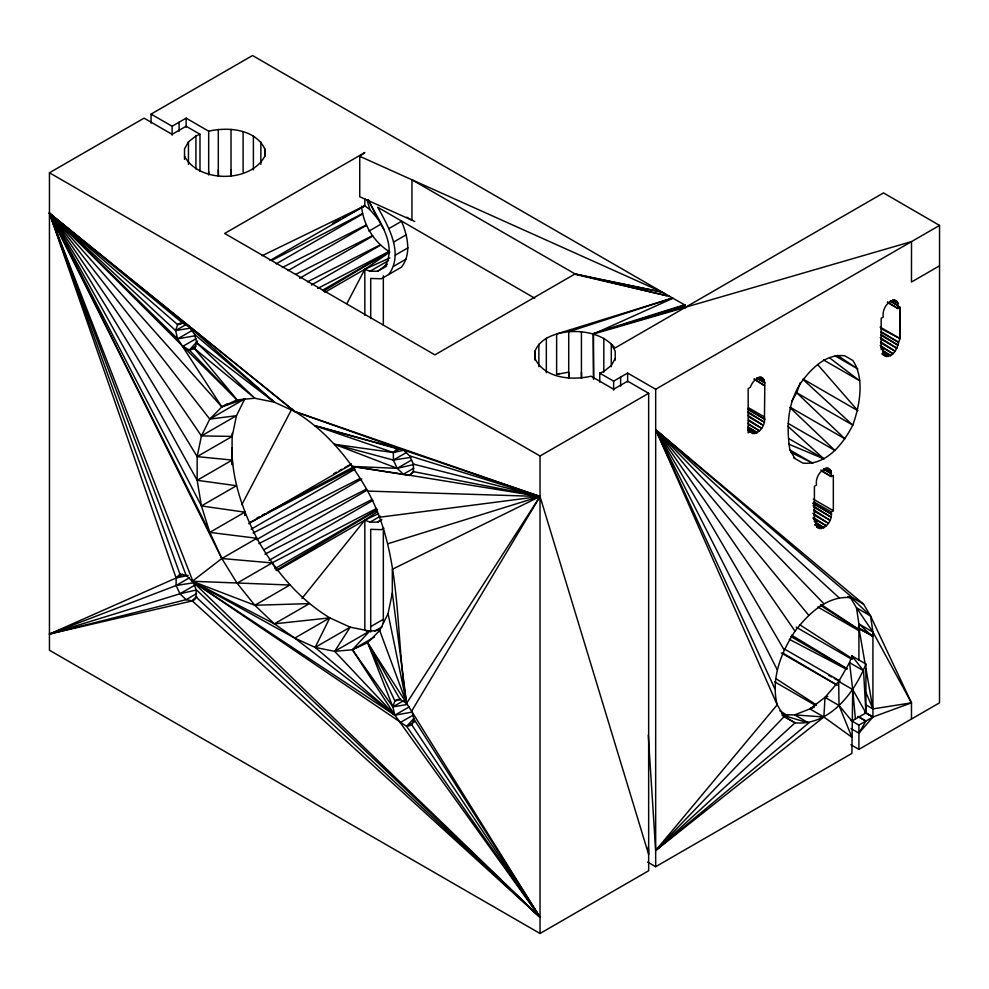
<?xml version="1.0" encoding="UTF-8"?>
<svg xmlns="http://www.w3.org/2000/svg" width="989" height="989" viewBox="0 0 989 989"><rect width="100%" height="100%" fill="white"/><g stroke="black" fill="none" stroke-linecap="round" stroke-linejoin="round"><path stroke-width="1.48" d="M685.192 308.135L685.192 305.144L672.52 298.035L568.724 331.723C555.608 333.145 540.315 337.929 534.938 351.182L534.938 358.525C544.618 378.527 571.741 380.592 591.063 376.216L613.625 389.246L627.644 381.148L648.66 393.288L648.66 870.753L540.031 933.48L49.45 650.243L49.45 172.778L144.06 118.148L172.098 134.331L186.117 126.246L199.988 134.244L199.988 171.27M151.07 123.093L151.07 114.106L252.529 55.52L672.52 298.035M172.098 135.233L172.098 126.246L186.117 118.148L208.679 131.178C227.989 126.815 255.125 128.867 264.792 148.869L264.792 156.213C250.563 183.064 198.764 183.052 184.523 156.213M179.108 131.191L179.108 122.191M184.523 159.365L184.523 148.869L188.454 141.897L195.921 135.95L199.988 134.244M186.117 127.136L186.117 118.148M188.454 164.372L188.454 141.897M195.921 168.921L195.921 135.95M208.679 174.719L208.679 131.178M218.297 176.005L218.297 129.374M231.018 176.005L231.018 129.374M243.109 172.098L243.109 131.636M253.394 169.898L253.394 135.95M260.861 164.372L260.861 141.897M264.792 156.361L264.792 148.869M662.754 292.373L575.079 273.928L434.913 354.853L224.664 233.466L364.83 152.541L359.749 156.311L359.749 196.774L414.762 221.487M534.938 360.181L534.938 351.182M538.869 366.684L538.869 344.197M540.031 933.48L540.031 456.003L648.66 393.288M546.336 372.729L546.348 338.263M850.899 744.742L858.909 749.365L939.513 702.833L939.55 225.418L883.486 192.917L615.01 347.992C603.859 334.492 585.488 330.474 568.724 331.723L568.712 372.148L556.622 374.411L556.634 333.948M581.433 378.317L581.433 331.723M939.55 225.418L911.512 241.613L911.475 282.026L939.513 265.843M782.534 714.75L794.699 714.886L809.855 708.903L825.011 697.381L839.031 705.478L851.9 721.043L865.919 712.958L865.919 664.027L851.9 655.93L849.539 662.642L852.703 689.531L851.9 753.42L655.67 866.71L647.659 862.087M232.069 464.682L232.118 433.33M648.265 735.124L655.67 850.528L823.874 717L825.011 697.381L838.684 681.446L849.539 662.642L863.558 670.74L865.919 712.958L852.703 689.531L838.684 681.446L839.031 705.478L851.9 737.238L823.874 717L809.855 708.903L813.922 706.875M823.874 717L794.699 714.886L808.705 722.984L655.67 850.528L777.218 704.798C770.616 679.01 780.976 652.592 795.032 631.167C808.656 613.365 828.386 594.352 852.703 597.875L655.67 429.708L777.218 704.798L784.178 716.568L795.032 722.835C829.388 725.926 854.595 692.782 865.919 664.027M813.848 518.879L816.518 520.424L816.543 525.715L817.631 527.57M880.939 346.335L883.276 348.351L883.301 353.642L884.401 355.496L882.114 353.481M894.204 299.865L896.875 301.41L897.963 303.264L897.987 308.543L887.318 302.387M850.317 597.356L856.511 607.815L858.909 623.935L858.353 628.299L872.928 636.075L866.562 632.391M388.825 274.447C403.982 253.308 388.479 226.642 377.749 207.27L534.802 298.245M370.714 318.545L370.714 278.453L381.309 278.787L401.435 267.166C411.906 253.876 407.468 235.555 401.534 221.289L388.924 228.57M182.681 574.201L176.116 577.996L49.45 634.048L186.117 599.655L192.286 600.904L540.031 917.285L394.871 715.183L294.747 638.103L274.336 623.849L254.828 605.256L237.076 583.164L221.833 558.513L209.767 532.391L201.422 505.935L197.157 480.308L197.157 456.621L201.422 435.914L209.767 419.101L221.833 406.899L227.013 403.895M648.289 846.868L648.66 854.57L540.031 496.478L403.376 449.946L294.747 411.511L49.45 213.241L196.106 589.543L196.106 597.047L540.031 917.285L406.615 703.278C394.562 632.812 403.153 555.83 367.661 491.088C349.958 459.378 326.011 430.549 294.747 411.511L49.45 213.241L197.157 456.621L232.205 436.396L236.47 415.689L244.815 398.864L221.833 406.899L49.45 213.241L176.116 577.996L176.116 585.5L179.936 593.771L186.117 599.655L196.626 593.585M231.933 447.745C231.846 479.517 242.651 510.237 256.868 538.288L221.833 558.513L192.286 581.272L294.747 638.103L315.145 647.399L334.653 651.343L352.418 649.761L367.661 642.702L379.714 630.512L388.059 613.687L392.324 592.98L392.324 569.293L540.031 496.478L294.747 411.511L274.336 402.202L196.626 342.713L194.623 334.43L189.356 326.976L182.866 323.23L49.45 213.241L179.936 574.127L186.117 575.375L192.286 581.272L540.031 917.285L413.884 719.028L411.881 710.732L540.031 496.478L409.545 455.83L403.376 449.946L315.145 425.764L393.375 452.554L403.883 450.242M189.356 326.976L274.336 402.202L254.828 398.258L237.076 399.853L221.833 406.899L177.612 338.881L175.597 330.586L177.612 324.602L180.233 323.082M397.491 699.384L394.871 700.904L392.856 706.888L394.871 715.183L412.388 712.043M196.106 589.543L540.031 917.285L411.881 724.999L413.884 719.028M800.274 382.669L796.726 392.769L791.695 401.485M409.322 706.838L394.871 715.183L315.145 647.399L329.782 617.865C298.517 598.827 274.559 569.998 256.868 538.288L209.767 532.391L49.45 213.241L177.612 324.602L182.866 323.23M241.823 504.724L291.879 408.89M346.941 303.475L364.83 269.243L389.913 252.059C374.077 242.379 363.161 224.676 361.541 206.182M615.207 358.525L611.289 365.51L603.809 371.444L599.754 373.15L599.754 382.137M850.96 728.46L858.909 733.183L865.919 721.043L857.896 716.419M384.004 267.611C398.95 245.284 377.551 219.595 368.378 199.778M540.031 917.285L406.615 726.371L192.286 581.272L254.828 605.256L289.876 585.031L192.286 581.272L394.871 715.183L334.653 651.343L350.18 627.174L369.688 631.106L380.048 630.191M409.545 455.83L413.365 464.101L540.031 496.478L406.615 703.278L400.125 699.532L367.661 642.702L392.856 706.888L407.258 704.477M301.991 598.394L364.83 520.115L377.439 511.696M858.909 733.183L872.928 717L911.475 702.833L870.53 615.912L863.558 604.143L655.67 429.708L774.807 688.678M186.117 575.375L49.45 213.241L182.866 346.323L189.356 350.069L197.664 340.995M411.881 724.999L406.615 726.371L413.884 718.422M784.178 716.568L655.67 850.528L795.032 722.835L782.299 715.467M179.936 574.127L176.116 577.996L188.133 575.351M196.106 597.047L192.286 600.904L49.45 634.048L176.116 585.5L189.258 577.91M403.376 449.946L397.195 448.697L393.375 452.554L393.375 460.058L397.195 468.341L403.376 474.226L540.031 496.478L388.059 543.666M414.379 464.385L397.195 468.341L352.418 466.437L409.545 475.474L413.365 471.605L413.365 464.101M196.86 596.787L192.286 600.904L194.92 599.396M409.545 475.474L414.119 471.357M747.622 430.054L752.58 433.565C760.417 433.677 765.832 424.083 764.472 416.95L764.818 382.879L763.347 378.503L760.677 376.957M882.101 354.161L886.107 356.473C895.354 356.633 897.691 345.779 899.767 338.831L900.101 307.332L890.471 300.916M793.512 457.697L802.858 463.099C826.272 465.596 843.234 443.826 852.79 425.134C859.651 406.108 864.942 378.33 852.79 360.441L844.779 355.817C827.101 353.407 812.773 367.166 802.858 380.135C787.813 400.224 786.144 425.938 789.877 449.958L794.958 458.525M816.667 527.013L819.337 528.546C827.175 528.658 832.59 519.064 831.23 511.931L813.873 501.905M324.775 292.373L364.83 269.243L369.985 271.283L377.798 271.196L387.428 264.075M278.057 570.208L364.83 520.115L369.985 522.155L377.798 522.068L381.544 519.41M323.378 291.137L389.196 251.775L322.748 290.136M276.079 570.369L377.613 509.805M270.046 260.503L364.83 205.786L364.83 198.69M276.154 263.878L362.53 214.007M277.118 570.727L272.111 562.926L221.833 558.513L49.45 213.241L175.597 330.586L186.117 324.516M288.108 270.603L366.511 225.331M209.767 532.391L244.815 512.166L244.963 515.182L244.815 512.166L201.422 505.935L49.45 213.241L177.612 338.881L192.064 330.524M368.934 231.105L380.926 224.182M299.63 278.28L372.717 236.074M196.007 338.733L182.866 346.323L237.076 399.853L194.623 348.697L196.626 342.713L254.828 398.258L194.623 348.697L189.356 350.069L237.076 399.853M189.356 350.069L195.933 346.274M311.424 285.079L380.53 245.185M393.659 242.033L406.269 234.752M395.316 255.125L407.938 247.843M369.985 271.283L388.566 260.552M377.798 271.196L386.65 266.078M393.659 266.288L406.269 259.007M201.422 505.935L236.47 485.71L197.157 480.308L49.45 213.241L209.767 419.101L244.815 398.864M49.45 213.241L201.422 435.914L236.47 415.689L209.767 419.101M197.157 480.308L232.205 460.07L232.477 464.682M248.684 523.713L351.478 464.36M251.119 529.202L355.088 469.182M399.939 448.771L393.375 452.554L334.653 444.345L397.195 468.341L411.647 459.996M334.653 444.345L393.375 460.058L406.516 452.48M256.472 539.734L361.813 478.911M49.45 634.048L179.936 593.771L195.698 584.672M264.137 549.637L367.006 490.247M413.884 468.156L403.376 474.226L352.418 466.437M269.045 560.417L372.915 500.446M237.076 583.164L272.111 562.926M274.979 568.588L377.402 509.459M599.754 373.15L613.625 381.161L627.632 373.063L655.67 389.246L911.512 241.613M369.985 522.155L380.369 516.147M377.798 522.068L381.754 519.781M383.831 528.2L381.309 529.659L370.714 529.325L370.714 632.045M192.286 581.272L274.336 623.849L309.384 603.611L254.828 605.256M294.747 638.103L329.782 617.865L350.18 627.174L315.145 647.399M370.714 626.606L383.336 619.324M334.653 651.343L369.688 631.106L352.418 649.761L394.871 715.183M374.497 631.217L382.063 626.853M374.472 637.015L352.418 649.761L392.856 706.888L403.376 700.818M883.276 348.351L881.174 349.562L881.174 318.26L883.276 317.049C881.916 309.903 887.331 300.322 895.169 300.421L896.875 301.41M887.628 302.016L897.987 308.543L900.101 307.332L900.101 338.646L880.939 328.62M750.28 431.587L748.179 432.811L748.179 388.59L750.28 387.367C751.949 382.595 756.016 377.056 761.641 377.514M400.125 722.625L413.266 715.035M406.615 726.371L414.502 721.822M816.518 520.424L814.404 521.636L814.404 486.291L816.518 485.067C815.159 477.934 820.561 468.341 828.399 468.452M831.23 511.931L833.331 510.72L833.331 475.363L831.23 476.574L821.884 471.184M850.899 720.462L858.909 725.098L872.928 717L872.928 632.033L870.53 615.912L851.752 598.135M332.477 223.502L340.562 219.076M343.257 217.592L345.952 216.121M348.647 214.65L364.83 205.786L369.985 209.705L377.798 218.816L384.004 229.559M333.825 473.632L336.52 472.161M339.215 470.677L341.91 469.206M344.605 467.723L351.342 464.039M256.646 518.187L259.365 516.74M262.085 515.306L264.805 513.872M267.525 512.426L353.234 467.105M271.11 563.347L376.636 508.42M317.642 288.479L388.862 251.527M250.328 522.204L354.421 468.131M272.16 260.255L362.481 213.599M253.073 532.997L359.909 478.54M264.928 554.149L372.223 499.383M307.431 281.84L380.233 244.839M282.372 267.475L366.363 224.911M258.871 543.616L366.375 489.147M295.624 274.41L372.482 235.666M262.134 255.718L364.83 205.786M378.564 513.662L364.83 520.115L364.83 630.005L367.179 631.365M672.891 298.307L593.524 333.998L593.524 379.034M389.851 257.919L364.83 269.243L364.83 315.33M809.855 708.903L814.095 707.123M825.011 697.381L827.842 696.392M685.192 305.144L593.524 333.998L685.76 307.208M177.612 324.602L183.46 322.711M392.324 592.98L406.615 703.278L367.661 642.702L394.871 700.904L400.718 699.013M557.054 333.849L670.196 298.802M556.622 374.411L559.564 373.508M685.958 307.097L911.277 241.675M596.997 332.391L593.128 333.478L593.635 379.034M394.871 700.904L400.125 699.532M179.936 593.771L195.686 590.149M177.612 338.881L195.13 335.741M175.597 330.586L191.433 327.94M911.475 719.028L911.475 702.833L872.928 708.903L866.24 705.046M393.375 460.058L410.905 457.338M176.116 585.5L193.646 582.768M379.714 517.21L540.031 496.478L413.365 471.605M274.336 623.849L329.782 617.865M201.422 435.914L232.205 436.396M367.661 491.088L540.031 496.478M197.157 456.621L232.205 460.07M666.363 295.662L574.893 274.262L660.541 291.767L665.486 293.968M669.837 296.49L575.079 273.928L411.943 179.775L359.749 156.311M315.145 425.764L397.195 448.697M782.472 715.171L808.705 722.984M788.913 444.259L823.874 458.847L787.85 426.234M660.701 291.458L411.943 179.775L411.956 220.213L406.714 217.197M790.817 452.381L812.822 463.198L790.137 450.106M789.271 639.253L846.621 669.355M872.928 636.075L858.353 628.299L858.909 627.978L865.14 663.953M882.485 351.182L890.632 355.558L882.967 350.675M747.597 427.532L757.104 432.65L748.166 426.951M815.715 523.243L823.874 527.632L814.924 521.932M828.819 675.438L831.539 676.909M834.259 678.38L839.686 681.322M882.954 353.555L888.258 356.497L882.917 353.419M748.104 429.906L754.731 433.59L748.055 429.733M814.874 524.887L821.488 528.571L814.812 524.726M864.856 712.476L872.928 717L864.979 712.278M857.846 716.518L865.919 721.043M892.622 300.174L897.963 303.264L892.77 300.149M890.335 301.163L898.346 305.786M880.074 327.087L900.101 338.646M880.989 332.193L898.346 342.206L881.286 331.711M880.618 335.16L897.963 345.173L881.125 334.492M880.853 339.042L896.875 348.289L880.247 337.558M880.482 342.763L895.169 351.243L880.927 341.996M881.001 346.818L893.018 353.753L880.185 345.445M882.621 350.934L890.632 355.558M835.173 355.904L857.859 369.008L837.485 355.36M823.565 359.947L859.614 380.753L829.499 357.783M803.13 379.108L857.859 410.707L817.631 364.545M759.095 377.266L764.435 380.345L759.243 377.242M756.808 378.255L764.818 382.879L756.944 378.008M790.149 407.233L844.878 438.832L796.726 392.769L852.79 425.134L802.932 379.368M788.196 423.477L834.914 450.452L789.914 407.517M748.45 407.703L764.472 416.95M748.797 410.052L764.818 419.299L747.758 408.803M748.426 413.019L764.435 422.266L747.597 411.585M789.16 438.807L823.874 458.847M748.661 416.901L763.347 425.381L748.005 415.479M748.29 420.634L761.641 428.336L748.698 419.929M827.484 467.921L830.105 469.441L831.205 471.283L831.23 476.574L820.87 470.035M825.864 468.205L831.205 471.283L826.013 468.18M748.809 424.677L759.49 430.845L747.931 423.366M823.565 469.194L831.576 473.818L823.701 468.947M747.758 427.26L757.104 432.65M151.07 114.106L172.098 126.246M813.304 499.148L833.331 510.72M812.896 503.488L831.576 514.28L813.218 502.981M813.848 507.233L831.205 517.247L813.069 505.75M814.083 511.115L830.105 520.362L813.49 509.632M813.724 514.836L828.399 523.317L812.871 513.229M812.909 518.112L826.248 525.827L813.415 517.519M815.863 523.008L823.874 527.632M852.098 597.517L863.558 604.143M847.808 596.478L851.801 598.79M870.53 615.912L856.511 607.815L872.928 632.033L911.475 702.833M858.909 623.935L872.928 632.033L872.372 636.397L858.909 623.935L858.909 660.38M860.183 628.72L864.015 630.92M817.779 606.949L859.157 630.846M49.45 172.778L540.031 456.003M796.207 627.187L850.936 658.785M790.829 636.496L846.893 668.873M783.82 648.636L839.896 681.001M781.322 652.975L836.051 684.573M864.905 712.364L872.928 717M774.585 681.767L815.962 705.664M781.817 713.761L784.487 715.307M849.254 596.985L851.9 598.555M783.004 653.136L837.448 685.229M791.596 635.173L847.029 668.638M754.1 379.108L764.472 385.636L754.273 379.022M820.388 605.317L859.503 630.203M779.901 710.831L787.714 715.813M799.606 624.628L852.642 658.958M776.328 678.899L816.419 704.91M820.969 604.427L858.365 629.115M194.623 334.43L274.336 402.202M882.633 353.506L886.107 356.473M839.031 597.727L655.67 429.708L777.218 669.788M823.874 603.698L655.67 429.708L784.178 649.971M808.705 615.232L655.67 429.708L795.032 631.167M863.558 670.74L851.9 655.93L851.9 658.983M368.242 199.803L377.798 218.816M865.919 692.362L872.928 708.903L865.919 668.44M379.714 630.512L406.615 703.278L388.059 613.687M366.981 199.963L369.985 209.705M852.703 689.531L855.411 719.028M568.91 378.317L568.712 372.148L568.712 378.317M218.297 169.836L218.482 176.005M581.433 372.148L581.606 378.33M231.018 169.836L231.191 176.017M208.679 171.641L208.741 174.719M858.909 725.098L858.909 749.365M655.67 389.246L655.67 866.71M627.632 373.063L627.632 382.051M620.635 377.106L620.635 386.106M615.207 360.181L615.207 351.182L611.289 344.209L611.289 366.684M613.625 381.161L613.625 390.148M603.809 338.263L603.809 372.21M383.336 275.795L383.336 325.146M383.336 528.225L383.336 623.404M684.499 304.76L597.69 332.081L685.328 306.689L684.499 304.76"/></g></svg>
